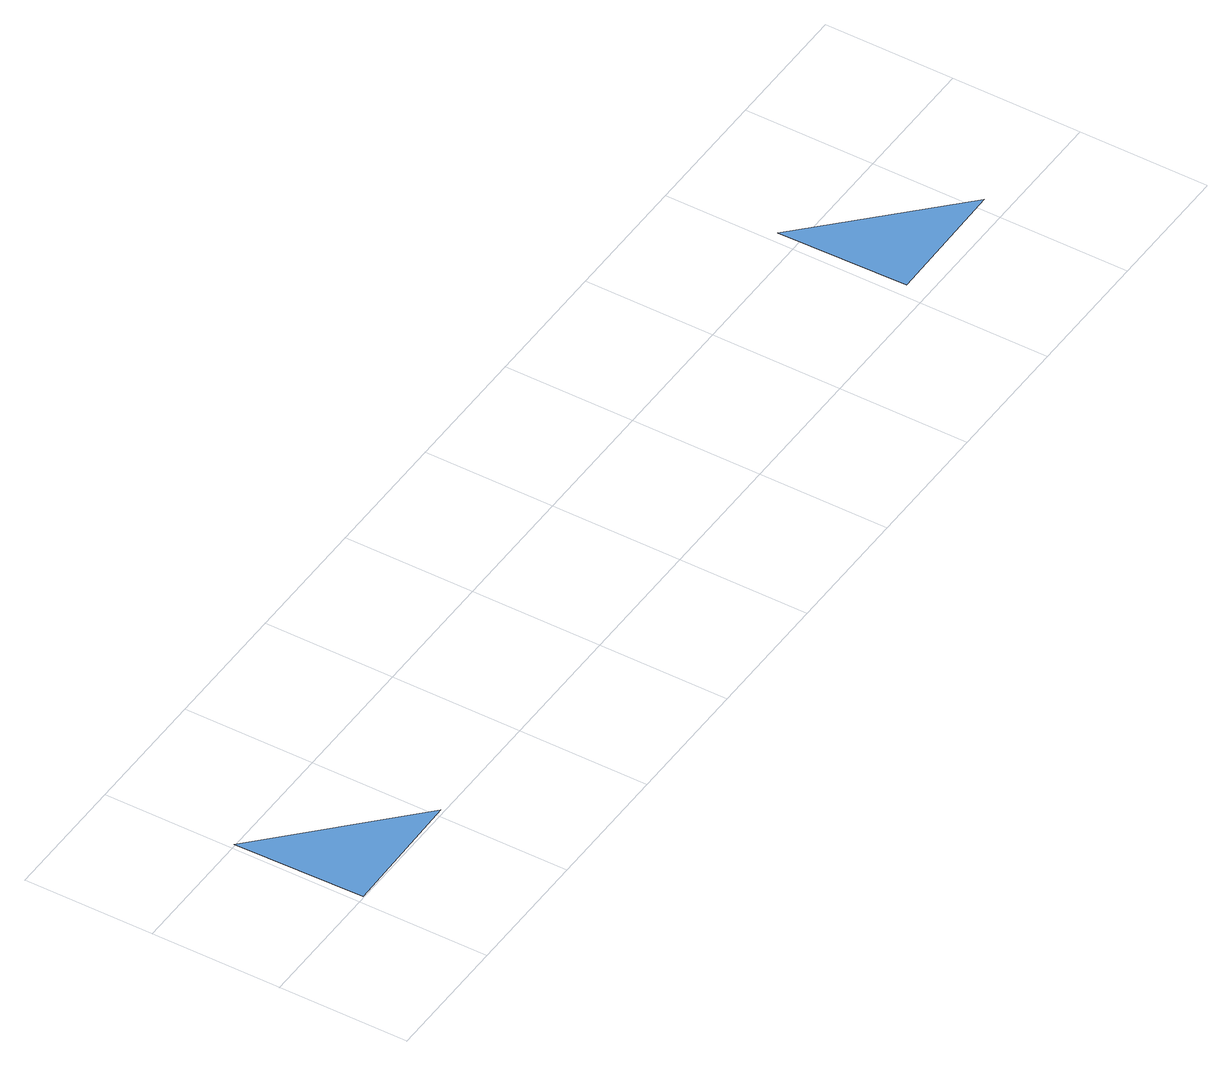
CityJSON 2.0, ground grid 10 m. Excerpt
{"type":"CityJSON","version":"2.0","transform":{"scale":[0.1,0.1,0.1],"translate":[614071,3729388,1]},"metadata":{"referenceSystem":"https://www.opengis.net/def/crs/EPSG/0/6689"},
"CityObjects":{
"waterbody1":{"type":"WaterBody","attributes":{"name":"福岡県津波浸水想定図","class":"1140","function":"2","WaterBodyTsunamiRiskAttribute.description":"1","WaterBodyTsunamiRiskAttribute.rank":"4"},"geometry":[{"type":"MultiSurface","lod":"1","boundaries":[[[0,1,2]],[[3,4,5]]]}]}
},
"vertices":[
[6,1,8],[106,3,8],[4,101,8],[706,14,13],[806,16,12],[704,114,13]
]}
